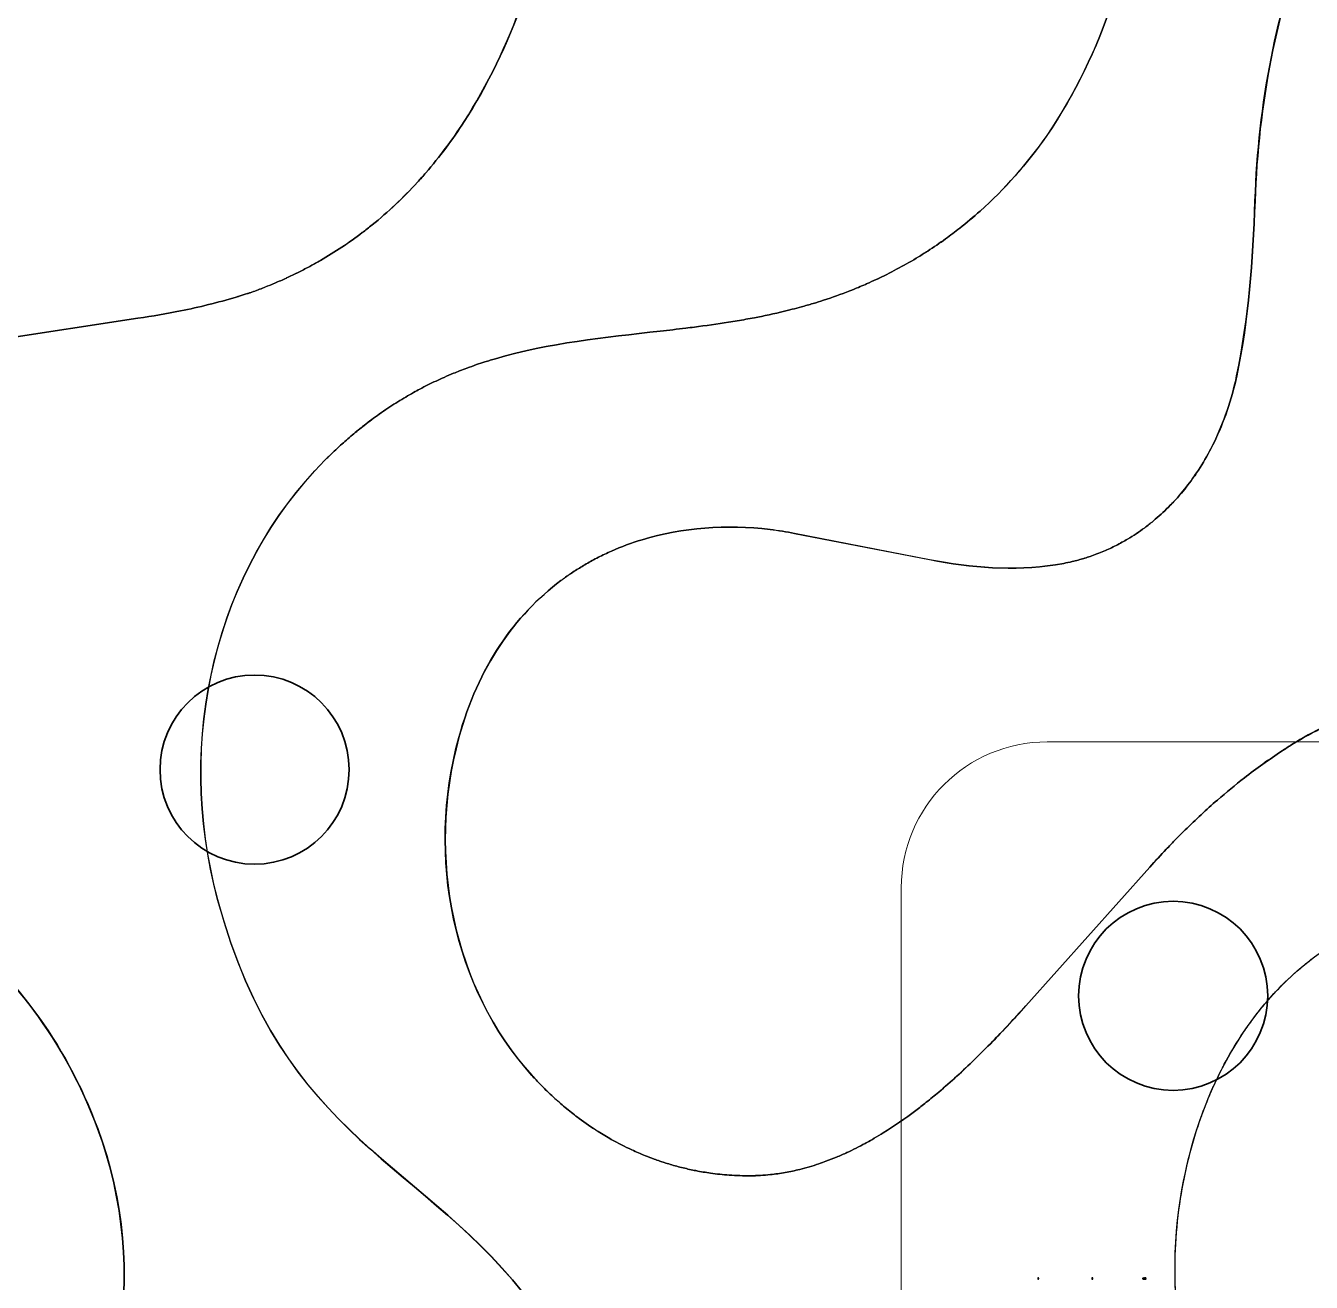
# Model space of a CAD drawing. Header units: millimetres. Extents: x 14 to 1319, y 14 to 743.
# Drawn here: x 911.3 to 1131.6, y 284.3 to 499.6 of the extents above; entities that cross this region are included whole.
import ezdxf

# ---------------------------------------------------------------- set-up
doc = ezdxf.new("R2010")
doc.units = ezdxf.units.MM
doc.layers.add('Layer 1', color=7, linetype='Continuous')

msp = doc.modelspace()

# ---------------------------------------------------------------- linework, layer by layer
at = {"layer": 'Layer 1'}
for p, q in [((1084.8, 285.05), (1084.77, 285.05)), ((1084.77, 285.05), (1084.77, 284.92)), ((1084.77, 284.92), (1084.8, 284.92))]:
    msp.add_line(p, q, dxfattribs=at)
at = {"layer": 'Layer 1', "color": 250, "lineweight": 35, "true_color": 0x231f20}
for centre in [(950.56, 372.16), (950.56, 372.16), (1107.93, 333.41)]:
    msp.add_circle(centre, 16.2, dxfattribs=at)
at = {"layer": 'Layer 1'}
for points, degree in [([(1121.95, 469.61), (1122.51, 486.22), (1125.58, 502.08), (1131.38, 517.49)], 3), ([(1131.39, 517.49), (1125.6, 502.06), (1122.53, 486.2), (1121.96, 469.6)], 3), ([(1097.61, 504), (1094.83, 495.51), (1091.07, 487.9), (1086.3, 480.79)], 3), ([(1086.32, 480.79), (1091.09, 487.9), (1094.85, 495.51), (1097.62, 504)], 3), ([(1086.3, 480.79), (1082.86, 475.91), (1079.03, 471.61), (1074.86, 467.85)], 3), ([(1074.86, 467.85), (1079.04, 471.59), (1082.88, 475.89), (1086.32, 480.79)], 3), ([(979.89, 474.41), (979.44, 473.86), (978.96, 473.33), (978.46, 472.8)], 3), ([(978.46, 472.8), (976.05, 470.14), (973.46, 467.69), (970.68, 465.47)], 3), ([(1074.86, 467.85), (1074.86, 467.85), (1074.85, 467.85), (1074.85, 467.85)], 3), ([(1074.85, 467.85), (1074.85, 467.85), (1074.86, 467.85), (1074.86, 467.85)], 3), ([(970.68, 465.47), (970.13, 465), (969.57, 464.56), (969, 464.15)], 3), ([(958.01, 457.34), (958.64, 457.64), (959.27, 457.96), (959.89, 458.31)], 3), ([(959.89, 458.31), (959.27, 457.96), (958.64, 457.64), (958.01, 457.34)], 3), ([(959.89, 458.31), (959.99, 458.35), (960.08, 458.4), (960.18, 458.47)], 3), ([(960.18, 458.47), (960.08, 458.4), (959.99, 458.35), (959.89, 458.31)], 3), ([(961.85, 459.4), (961.3, 459.07), (960.74, 458.76), (960.18, 458.47)], 3), ([(956.01, 456.38), (955.35, 456.07), (954.68, 455.77), (954.01, 455.5)], 3), ([(956.01, 456.38), (956.02, 456.38), (956.04, 456.38), (956.05, 456.4)], 3), ([(956.05, 456.4), (956.04, 456.38), (956.02, 456.38), (956.01, 456.38)], 3), ([(956.05, 456.4), (956.71, 456.71), (957.37, 457.02), (958.01, 457.34)], 3), ([(958.01, 457.34), (957.36, 457), (956.71, 456.69), (956.05, 456.4)], 3), ([(1057.48, 456.32), (1056.94, 456.07), (1056.39, 455.82), (1055.84, 455.57)], 3), ([(1055.84, 455.57), (1056.39, 455.82), (1056.94, 456.07), (1057.48, 456.32)], 3), ([(1057.56, 456.36), (1057.53, 456.34), (1057.51, 456.33), (1057.48, 456.32)], 3), ([(1057.48, 456.32), (1057.51, 456.33), (1057.53, 456.34), (1057.56, 456.36)], 3), ([(947.92, 453.27), (948.39, 453.4), (948.85, 453.55), (949.32, 453.71)], 3), ([(949.32, 453.71), (948.85, 453.55), (948.39, 453.4), (947.92, 453.27)], 3), ([(949.32, 453.71), (949.49, 453.75), (949.65, 453.81), (949.82, 453.87)], 3), ([(949.82, 453.87), (949.65, 453.81), (949.49, 453.75), (949.32, 453.71)], 3), ([(949.84, 453.87), (949.83, 453.87), (949.83, 453.87), (949.82, 453.87)], 3), ([(951.94, 454.66), (951.25, 454.38), (950.55, 454.12), (949.84, 453.87)], 3), ([(954.01, 455.5), (953.33, 455.2), (952.64, 454.92), (951.94, 454.66)], 3), ([(1054.02, 454.78), (1054.42, 454.95), (1054.82, 455.11), (1055.21, 455.29)], 3), ([(1055.21, 455.29), (1055.42, 455.38), (1055.63, 455.47), (1055.84, 455.57)], 3), ([(942.65, 451.82), (942.65, 451.82), (942.65, 451.82), (942.66, 451.82)], 3), ([(942.66, 451.82), (942.65, 451.82), (942.65, 451.82), (942.65, 451.82)], 3), ([(942.66, 451.82), (944.24, 452.21), (945.83, 452.64), (947.42, 453.12)], 3), ([(947.42, 453.12), (945.83, 452.64), (944.24, 452.21), (942.66, 451.82)], 3), ([(947.42, 453.12), (947.59, 453.16), (947.76, 453.21), (947.92, 453.27)], 3), ([(947.92, 453.27), (947.76, 453.21), (947.59, 453.16), (947.42, 453.12)], 3), ([(906.71, 445.84), (906.71, 445.84), (930.58, 449.48), (930.58, 449.48)], 3), ([(930.58, 449.48), (930.58, 449.48), (906.71, 445.84), (906.71, 445.84)], 3), ([(1036.2, 449.58), (1035.21, 449.39), (1034.23, 449.21), (1033.24, 449.05)], 3), ([(1033.24, 449.05), (1034.23, 449.21), (1035.21, 449.39), (1036.2, 449.58)], 3), ([(1044.23, 451.44), (1043.71, 451.29), (1043.19, 451.16), (1042.67, 451.02)], 3), ([(1042.67, 451.02), (1043.19, 451.16), (1043.71, 451.29), (1044.23, 451.44)], 3), ([(1025.9, 447.98), (1025.41, 447.91), (1024.92, 447.85), (1024.43, 447.79)], 3), ([(1024.43, 447.79), (1024.92, 447.85), (1025.41, 447.91), (1025.9, 447.98)], 3), ([(986.94, 440.95), (986.52, 440.8), (986.11, 440.64), (985.69, 440.47)], 3), ([(985.69, 440.47), (986.11, 440.64), (986.52, 440.8), (986.94, 440.95)], 3), ([(990.91, 442.29), (990.61, 442.2), (990.3, 442.1), (990, 442)], 3), ([(990, 442), (990.3, 442.1), (990.61, 442.2), (990.91, 442.29)], 3), ([(985.69, 440.47), (985.35, 440.34), (985.01, 440.2), (984.66, 440.06)], 3), ([(984.66, 440.06), (985.01, 440.2), (985.35, 440.34), (985.69, 440.47)], 3), ([(977.8, 436.76), (977.68, 436.7), (977.55, 436.62), (977.42, 436.55)], 3), ([(977.42, 436.55), (977.55, 436.62), (977.68, 436.7), (977.8, 436.76)], 3), ([(978.88, 437.35), (978.52, 437.16), (978.16, 436.97), (977.8, 436.76)], 3), ([(977.8, 436.76), (978.16, 436.97), (978.52, 437.16), (978.88, 437.35)], 3), ([(973.4, 434.08), (972.91, 433.75), (972.42, 433.41), (971.93, 433.07)], 3), ([(971.93, 433.07), (972.42, 433.41), (972.91, 433.75), (973.4, 434.08)], 3), ([(974.77, 434.96), (974.31, 434.68), (973.86, 434.38), (973.4, 434.08)], 3), ([(973.4, 434.08), (973.86, 434.38), (974.31, 434.68), (974.77, 434.96)], 3), ([(971.93, 433.07), (971.06, 432.46), (970.19, 431.82), (969.33, 431.13)], 3), ([(965.29, 427.72), (964.93, 427.38), (964.56, 427.04), (964.19, 426.7)], 3), ([(964.19, 426.7), (964.56, 427.04), (964.93, 427.38), (965.29, 427.72)], 3), ([(964.19, 426.7), (964.11, 426.62), (964.03, 426.54), (963.95, 426.47)], 3), ([(963.95, 426.47), (964.03, 426.54), (964.11, 426.62), (964.19, 426.7)], 3), ([(1111.95, 423.02), (1111.74, 422.68), (1111.51, 422.35), (1111.26, 422.02)], 3), ([(1111.26, 422.02), (1111.49, 422.35), (1111.72, 422.69), (1111.95, 423.02)], 3), ([(1111.26, 422.02), (1110.57, 421.03), (1109.83, 420.09), (1109.04, 419.19)], 3), ([(1109.04, 419.19), (1109.81, 420.09), (1110.55, 421.04), (1111.26, 422.02)], 3), ([(1109.04, 419.19), (1108.79, 418.88), (1108.53, 418.59), (1108.25, 418.3)], 3), ([(1107.44, 417.44), (1106.62, 416.59), (1105.76, 415.79), (1104.87, 415.05)], 3), ([(1104.87, 415.05), (1105.76, 415.8), (1106.62, 416.6), (1107.44, 417.44)], 3), ([(1108.25, 418.3), (1107.99, 418), (1107.72, 417.72), (1107.44, 417.44)], 3), ([(1103.83, 414.2), (1103.58, 413.99), (1103.32, 413.79), (1103.06, 413.61)], 3), ([(1104.12, 414.42), (1104.03, 414.34), (1103.93, 414.26), (1103.83, 414.2)], 3), ([(1103.83, 414.2), (1103.93, 414.26), (1104.03, 414.34), (1104.12, 414.42)], 3), ([(1104.87, 415.05), (1104.62, 414.82), (1104.37, 414.62), (1104.12, 414.42)], 3), ([(1104.12, 414.42), (1104.37, 414.63), (1104.63, 414.84), (1104.87, 415.05)], 3), ([(1043.06, 412.64), (1043.06, 412.64), (1066.19, 408.14), (1066.19, 408.14)], 3), ([(1066.21, 408.13), (1066.21, 408.13), (1043.08, 412.63), (1043.08, 412.63)], 3), ([(1097.12, 410.06), (1096.77, 409.89), (1096.42, 409.74), (1096.07, 409.59)], 3), ([(1096.07, 409.59), (1096.42, 409.74), (1096.77, 409.89), (1097.12, 410.06)], 3), ([(1098.16, 410.57), (1097.82, 410.39), (1097.47, 410.22), (1097.12, 410.06)], 3), ([(1097.12, 410.06), (1097.47, 410.22), (1097.82, 410.39), (1098.16, 410.57)], 3), ([(1099.16, 411.1), (1098.83, 410.91), (1098.5, 410.73), (1098.16, 410.57)], 3), ([(1098.16, 410.57), (1098.5, 410.74), (1098.83, 410.92), (1099.16, 411.1)], 3), ([(1099.22, 411.13), (1099.2, 411.11), (1099.18, 411.1), (1099.16, 411.1)], 3), ([(1099.16, 411.1), (1099.18, 411.1), (1099.2, 411.11), (1099.22, 411.13)], 3), ([(1008.38, 407.96), (1008.37, 407.96), (1008.37, 407.96), (1008.37, 407.96)], 3), ([(1008.37, 407.96), (1008.37, 407.96), (1008.37, 407.96), (1008.38, 407.96)], 3), ([(1010.56, 409.08), (1009.82, 408.72), (1009.09, 408.35), (1008.38, 407.96)], 3), ([(1008.38, 407.96), (1009.09, 408.35), (1009.82, 408.72), (1010.56, 409.08)], 3), ([(1090.62, 407.8), (1090.15, 407.68), (1089.68, 407.58), (1089.2, 407.49)], 3), ([(1090.63, 407.8), (1090.63, 407.79), (1090.63, 407.79), (1090.62, 407.8)], 3), ([(1090.62, 407.8), (1090.63, 407.79), (1090.63, 407.79), (1090.63, 407.8)], 3), ([(1091.68, 408.07), (1091.33, 407.97), (1090.98, 407.88), (1090.63, 407.8)], 3), ([(1090.63, 407.8), (1090.98, 407.88), (1091.33, 407.97), (1091.68, 408.07)], 3), ([(1092.64, 408.35), (1092.32, 408.24), (1092, 408.15), (1091.68, 408.07)], 3), ([(1091.68, 408.07), (1092, 408.16), (1092.32, 408.25), (1092.64, 408.35)], 3), ([(1092.81, 408.4), (1092.76, 408.37), (1092.7, 408.36), (1092.64, 408.35)], 3), ([(1092.64, 408.35), (1092.7, 408.36), (1092.76, 408.37), (1092.81, 408.4)], 3), ([(1093.71, 408.69), (1093.41, 408.58), (1093.11, 408.49), (1092.81, 408.4)], 3), ([(1092.81, 408.4), (1093.11, 408.49), (1093.41, 408.58), (1093.71, 408.69)], 3), ([(1108.17, 360.01), (1108.77, 360.62), (1109.37, 361.22), (1109.97, 361.82)], 3), ([(1109.97, 361.82), (1109.37, 361.22), (1108.77, 360.62), (1108.17, 360.01)], 3), ([(1106.75, 358.52), (1107.23, 359.02), (1107.71, 359.52), (1108.17, 360.01)], 3), ([(1108.17, 360.01), (1107.71, 359.52), (1107.23, 359.02), (1106.75, 358.52)], 3), ([(1106.75, 358.52), (1105.8, 357.53), (1104.86, 356.51), (1103.94, 355.48)], 3), ([(1103.95, 355.47), (1104.88, 356.51), (1105.81, 357.52), (1106.75, 358.52)], 3), ([(1103.94, 355.48), (1103.94, 355.48), (1082.69, 331.72), (1082.69, 331.72)], 3), ([(1082.71, 331.71), (1082.71, 331.71), (1103.95, 355.47), (1103.95, 355.47)], 3), ([(1124.75, 333.29), (1124.94, 333.51), (1125.14, 333.73), (1125.34, 333.94)], 3), ([(1125.34, 333.94), (1125.53, 334.16), (1125.74, 334.37), (1125.95, 334.58)], 3), ([(1067.77, 316.92), (1069.88, 318.69), (1071.92, 320.56), (1073.9, 322.5)], 3), ([(1073.9, 322.5), (1071.92, 320.58), (1069.87, 318.71), (1067.77, 316.92)], 3), ([(1073.9, 322.5), (1073.91, 322.49), (1073.91, 322.49), (1073.91, 322.5)], 3), ([(1073.91, 322.5), (1073.91, 322.49), (1073.91, 322.49), (1073.9, 322.5)], 3), ([(1116.38, 321.07), (1116.58, 321.48), (1116.8, 321.88), (1117.01, 322.27)], 3), ([(1114.94, 318.12), (1115.39, 319.12), (1115.87, 320.11), (1116.38, 321.07)], 3), ([(1000.97, 316.79), (1000.48, 317.27), (999.99, 317.75), (999.51, 318.25)], 3), ([(1114.49, 317.1), (1114.5, 317.15), (1114.53, 317.2), (1114.55, 317.25)], 3), ([(1114.55, 317.25), (1114.68, 317.55), (1114.8, 317.83), (1114.94, 318.12)], 3), ([(1065.63, 315.17), (1065.63, 315.17), (1065.64, 315.17), (1065.64, 315.17)], 3), ([(1065.64, 315.17), (1065.64, 315.17), (1065.63, 315.17), (1065.63, 315.17)], 3), ([(1065.64, 315.17), (1066.36, 315.74), (1067.06, 316.33), (1067.77, 316.92)], 3), ([(1067.77, 316.92), (1067.06, 316.33), (1066.36, 315.74), (1065.64, 315.17)], 3), ([(1004.02, 314.08), (1004.03, 314.08), (1004.03, 314.08), (1004.04, 314.07)], 3), ([(1004.04, 314.07), (1004.03, 314.08), (1004.03, 314.08), (1004.02, 314.08)], 3), ([(1004.04, 314.07), (1004.39, 313.78), (1004.74, 313.5), (1005.09, 313.23)], 3), ([(1005.09, 313.23), (1004.74, 313.5), (1004.39, 313.78), (1004.04, 314.07)], 3), ([(1005.09, 313.23), (1005.44, 312.95), (1005.8, 312.68), (1006.16, 312.41)], 3), ([(1006.16, 312.41), (1005.8, 312.67), (1005.44, 312.94), (1005.09, 313.23)], 3), ([(1009.44, 310.16), (1008.32, 310.85), (1007.23, 311.6), (1006.16, 312.41)], 3), ([(1111.88, 310.15), (1112.05, 310.67), (1112.22, 311.2), (1112.4, 311.72)], 3), ([(1052.05, 306.56), (1052.05, 306.56), (1052.06, 306.56), (1052.06, 306.56)], 3), ([(1052.06, 306.56), (1052.06, 306.56), (1052.05, 306.56), (1052.05, 306.56)], 3), ([(1052.06, 306.56), (1053.11, 307.04), (1054.15, 307.57), (1055.18, 308.14)], 3), ([(1055.18, 308.14), (1054.15, 307.58), (1053.11, 307.06), (1052.06, 306.56)], 3), ([(1055.18, 308.14), (1055.28, 308.18), (1055.37, 308.23), (1055.46, 308.29)], 3), ([(1055.46, 308.29), (1055.37, 308.23), (1055.28, 308.18), (1055.18, 308.14)], 3), ([(1110.53, 305.32), (1110.67, 305.86), (1110.81, 306.41), (1110.95, 306.95)], 3), ([(1019, 305.44), (1018.51, 305.62), (1018.01, 305.81), (1017.53, 306.01)], 3), ([(1019, 305.44), (1019.32, 305.33), (1019.65, 305.21), (1019.98, 305.1)], 3), ([(1019.98, 305.1), (1019.65, 305.21), (1019.32, 305.33), (1019, 305.44)], 3), ([(1019.98, 305.1), (1020.23, 305.01), (1020.48, 304.93), (1020.74, 304.85)], 3), ([(1020.74, 304.85), (1020.48, 304.93), (1020.23, 305.01), (1019.98, 305.1)], 3), ([(1038.92, 302.78), (1038.93, 302.77), (1038.93, 302.77), (1038.94, 302.78)], 3), ([(1038.94, 302.78), (1038.93, 302.77), (1038.93, 302.77), (1038.92, 302.78)], 3), ([(1041.47, 303.14), (1042.3, 303.28), (1043.13, 303.46), (1043.95, 303.67)], 3), ([(1043.95, 303.67), (1043.13, 303.47), (1042.3, 303.3), (1041.47, 303.14)], 3), ([(1043.95, 303.67), (1043.95, 303.67), (1043.96, 303.67), (1043.97, 303.67)], 3), ([(1043.97, 303.67), (1043.96, 303.67), (1043.95, 303.67), (1043.95, 303.67)], 3), ([(1084.73, 285.06), (1084.73, 284.92)], 1), ([(1084.81, 285.08), (1084.76, 285.08)], 1), ([(1084.76, 284.89), (1084.81, 284.89)], 1), ([(1094, 285.06), (1094, 284.91)], 1), ([(1094.09, 285.08), (1094.03, 285.08)], 1), ([(1094.08, 285.05), (1094.04, 285.05)], 1), ([(1094.04, 285.05), (1094.04, 285)], 1), ([(1094.04, 285), (1094.08, 285)], 1), ([(1094.04, 284.91), (1094.04, 284.97)], 1), ([(1094.04, 284.97), (1094.06, 284.97)], 1), ([(1094.1, 284.94), (1094.12, 284.91)], 1), ([(1102.71, 285.06), (1102.71, 284.97)], 1), ([(1102.75, 284.97), (1102.75, 285.06)], 1), ([(1102.84, 285.06), (1102.84, 284.97)], 1), ([(1102.88, 284.97), (1102.88, 285.06)], 1), ([(1102.92, 285.06), (1102.92, 284.91)], 1), ([(1102.96, 285.08), (1102.94, 285.08)], 1), ([(1102.96, 284.91), (1102.96, 285.04)], 1), ([(1102.96, 285.04), (1102.99, 284.92)], 1), ([(1103.01, 284.95), (1102.98, 285.06)], 1), ([(1103.04, 285.06), (1103.01, 284.95)], 1), ([(1103.04, 284.92), (1103.07, 285.04)], 1), ([(1103.08, 285.08), (1103.07, 285.08)], 1), ([(1103.07, 285.04), (1103.07, 284.91)], 1), ([(1103.11, 284.91), (1103.11, 285.06)], 1)]:
    msp.add_open_spline(points, degree=degree, dxfattribs=at)
for points, degree, knots in [([(960.18, 458.47), (960.74, 458.77), (961.3, 459.08), (961.85, 459.4), (963.1, 460.12), (964.32, 460.88), (965.51, 461.67), (966.7, 462.47), (967.86, 463.29), (969, 464.15), (969.57, 464.58), (970.13, 465.02), (970.68, 465.47), (973.45, 467.71), (976.04, 470.15), (978.46, 472.8), (978.94, 473.33), (979.42, 473.87), (979.89, 474.41), (982.24, 477.14), (984.42, 480.06), (986.44, 483.17), (990.47, 489.4), (993.83, 496.37), (996.57, 504)], 3, [320, 320, 320, 320, 321, 321, 321, 322, 322, 322, 323, 323, 323, 324, 324, 324, 325, 325, 325, 326, 326, 326, 327, 327, 327, 328, 328, 328, 328]), ([(996.58, 504), (993.85, 496.36), (990.49, 489.39), (986.44, 483.17), (984.45, 480.06), (982.27, 477.14), (979.89, 474.41)], 3, [4, 4, 4, 4, 5, 5, 5, 6, 6, 6, 6]), ([(1111.95, 423.02), (1112.74, 424.21), (1113.49, 425.44), (1114.18, 426.73), (1114.44, 427.21), (1114.69, 427.7), (1114.93, 428.2), (1116.61, 431.68), (1117.93, 435.5), (1118.81, 439.61), (1120.86, 449.52), (1121.59, 459.23), (1121.95, 469.61)], 3, [145, 145, 145, 145, 146, 146, 146, 147, 147, 147, 148, 148, 148, 149, 149, 149, 149]), ([(1121.96, 469.6), (1121.6, 459.22), (1120.87, 449.5), (1118.83, 439.6), (1117.95, 435.5), (1116.63, 431.68), (1114.93, 428.2), (1114.69, 427.7), (1114.44, 427.21), (1114.18, 426.73), (1113.49, 425.44), (1112.74, 424.21), (1111.95, 423.02)], 3, [34, 34, 34, 34, 35, 35, 35, 36, 36, 36, 37, 37, 37, 38, 38, 38, 38]), ([(1074.85, 467.85), (1073.71, 466.84), (1072.55, 465.86), (1071.36, 464.91), (1070.56, 464.28), (1069.76, 463.68), (1068.94, 463.09), (1067.94, 462.37), (1066.92, 461.67), (1065.88, 461), (1065.37, 460.67), (1064.84, 460.34), (1064.32, 460.02), (1063.22, 459.34), (1062.11, 458.7), (1060.98, 458.1), (1059.86, 457.49), (1058.72, 456.91), (1057.56, 456.36)], 3, [158, 158, 158, 158, 159, 159, 159, 160, 160, 160, 161, 161, 161, 162, 162, 162, 163, 163, 163, 164, 164, 164, 164]), ([(1057.56, 456.36), (1058.72, 456.91), (1059.86, 457.49), (1060.98, 458.1), (1062.11, 458.7), (1063.22, 459.34), (1064.32, 460.02), (1064.84, 460.34), (1065.37, 460.67), (1065.88, 461), (1066.92, 461.66), (1067.94, 462.36), (1068.94, 463.09), (1069.76, 463.68), (1070.56, 464.28), (1071.36, 464.91), (1072.55, 465.84), (1073.71, 466.82), (1074.85, 467.85)], 3, [493, 493, 493, 493, 494, 494, 494, 495, 495, 495, 496, 496, 496, 497, 497, 497, 498, 498, 498, 499, 499, 499, 499]), ([(969, 464.15), (967.87, 463.27), (966.7, 462.45), (965.51, 461.67), (964.32, 460.86), (963.1, 460.11), (961.85, 459.4)], 3, [9, 9, 9, 9, 10, 10, 10, 11, 11, 11, 11]), ([(949.82, 453.87), (950.53, 454.12), (951.24, 454.38), (951.94, 454.66), (952.63, 454.93), (953.32, 455.21), (954.01, 455.5), (954.68, 455.77), (955.35, 456.07), (956.01, 456.38)], 3, [313, 313, 313, 313, 314, 314, 314, 315, 315, 315, 316, 316, 316, 316]), ([(1055.84, 455.57), (1055.63, 455.47), (1055.42, 455.38), (1055.21, 455.29), (1054.81, 455.12), (1054.41, 454.95), (1054, 454.78), (1053.51, 454.57), (1053.01, 454.37), (1052.52, 454.18), (1051.02, 453.59), (1049.53, 453.06), (1048.04, 452.58)], 3, [166, 166, 166, 166, 167, 167, 167, 168, 168, 168, 169, 169, 169, 170, 170, 170, 170]), ([(1048.04, 452.58), (1049.53, 453.06), (1051.02, 453.59), (1052.52, 454.18), (1053.02, 454.37), (1053.52, 454.57), (1054.02, 454.78)], 3, [487, 487, 487, 487, 488, 488, 488, 489, 489, 489, 489]), ([(930.58, 449.48), (933.06, 449.86), (935.48, 450.27), (937.87, 450.76), (939.47, 451.07), (941.06, 451.42), (942.65, 451.82)], 3, [306, 306, 306, 306, 307, 307, 307, 308, 308, 308, 308]), ([(942.65, 451.82), (941.06, 451.42), (939.47, 451.07), (937.87, 450.76), (935.48, 450.27), (933.06, 449.86), (930.58, 449.48)], 3, [25, 25, 25, 25, 26, 26, 26, 27, 27, 27, 27]), ([(1048.04, 452.58), (1047.44, 452.39), (1046.85, 452.2), (1046.25, 452.02), (1045.58, 451.81), (1044.9, 451.62), (1044.23, 451.44)], 3, [170, 170, 170, 170, 171, 171, 171, 172, 172, 172, 172]), ([(1044.23, 451.44), (1044.9, 451.62), (1045.58, 451.81), (1046.25, 452.02), (1046.85, 452.2), (1047.44, 452.39), (1048.04, 452.58)], 3, [485, 485, 485, 485, 486, 486, 486, 487, 487, 487, 487]), ([(1042.67, 451.02), (1040.9, 450.57), (1039.14, 450.17), (1037.39, 449.81), (1036.99, 449.73), (1036.59, 449.66), (1036.2, 449.58)], 3, [173, 173, 173, 173, 174, 174, 174, 175, 175, 175, 175]), ([(1036.2, 449.58), (1036.59, 449.66), (1036.99, 449.73), (1037.39, 449.81), (1039.14, 450.17), (1040.9, 450.57), (1042.67, 451.02)], 3, [482, 482, 482, 482, 483, 483, 483, 484, 484, 484, 484]), ([(1024.43, 447.79), (1022.97, 447.61), (1021.51, 447.44), (1020.05, 447.28), (1010.49, 446.19), (1001.06, 445.26), (991.83, 442.56), (991.52, 442.47), (991.22, 442.38), (990.91, 442.29)], 3, [179, 179, 179, 179, 180, 180, 180, 181, 181, 181, 182, 182, 182, 182]), ([(990.91, 442.29), (991.22, 442.38), (991.52, 442.47), (991.83, 442.56), (1001.06, 445.26), (1010.49, 446.19), (1020.05, 447.28), (1021.51, 447.44), (1022.97, 447.61), (1024.43, 447.79)], 3, [475, 475, 475, 475, 476, 476, 476, 477, 477, 477, 478, 478, 478, 478]), ([(1033.24, 449.05), (1032.75, 448.97), (1032.26, 448.89), (1031.77, 448.81), (1029.81, 448.5), (1027.85, 448.22), (1025.9, 447.98)], 3, [176, 176, 176, 176, 177, 177, 177, 178, 178, 178, 178]), ([(1025.9, 447.98), (1027.85, 448.22), (1029.81, 448.5), (1031.77, 448.81), (1032.26, 448.89), (1032.75, 448.97), (1033.24, 449.05)], 3, [479, 479, 479, 479, 480, 480, 480, 481, 481, 481, 481]), ([(990, 442), (989.53, 441.85), (989.06, 441.7), (988.6, 441.54), (988.04, 441.35), (987.49, 441.15), (986.94, 440.95)], 3, [183, 183, 183, 183, 184, 184, 184, 185, 185, 185, 185]), ([(986.94, 440.95), (987.49, 441.15), (988.04, 441.35), (988.6, 441.54), (989.06, 441.7), (989.53, 441.85), (990, 442)], 3, [472, 472, 472, 472, 473, 473, 473, 474, 474, 474, 474]), ([(984.66, 440.06), (984.12, 439.84), (983.57, 439.61), (983.02, 439.36), (982.56, 439.16), (982.1, 438.95), (981.64, 438.73), (980.72, 438.3), (979.8, 437.84), (978.88, 437.35)], 3, [187, 187, 187, 187, 188, 188, 188, 189, 189, 189, 190, 190, 190, 190]), ([(978.88, 437.35), (979.8, 437.84), (980.72, 438.3), (981.64, 438.73), (982.1, 438.95), (982.56, 439.16), (983.02, 439.36), (983.57, 439.61), (984.12, 439.84), (984.66, 440.06)], 3, [467, 467, 467, 467, 468, 468, 468, 469, 469, 469, 470, 470, 470, 470]), ([(977.42, 436.55), (976.99, 436.31), (976.56, 436.06), (976.13, 435.8), (975.68, 435.53), (975.22, 435.25), (974.77, 434.96)], 3, [192, 192, 192, 192, 193, 193, 193, 194, 194, 194, 194]), ([(974.77, 434.96), (975.22, 435.25), (975.68, 435.53), (976.13, 435.8), (976.56, 436.06), (976.99, 436.31), (977.42, 436.55)], 3, [463, 463, 463, 463, 464, 464, 464, 465, 465, 465, 465]), ([(965.29, 427.72), (965.96, 428.33), (966.63, 428.92), (967.31, 429.49), (967.98, 430.05), (968.66, 430.6), (969.33, 431.13), (970.19, 431.81), (971.06, 432.45), (971.93, 433.07)], 3, [458, 458, 458, 458, 459, 459, 459, 460, 460, 460, 461, 461, 461, 461]), ([(969.33, 431.13), (968.65, 430.61), (967.98, 430.07), (967.31, 429.49), (966.63, 428.92), (965.96, 428.33), (965.29, 427.72)], 3, [197, 197, 197, 197, 198, 198, 198, 199, 199, 199, 199]), ([(963.95, 426.47), (963.5, 426.05), (963.05, 425.61), (962.6, 425.16), (943.95, 406.46), (936.8, 377.36), (944.2, 349.94), (955.45, 308.27), (979.88, 305.16), (998.25, 280.31), (1006.37, 269.33), (1010.46, 256.15), (1009.88, 241.48), (1008.63, 209.9), (989.77, 176.72), (970.69, 155.5), (949.33, 131.75), (919.46, 113.97), (903.58, 84.45), (895.83, 70.03), (892.69, 53.22), (895.3, 36.41), (895.73, 33.63), (896.35, 30.95), (897.1, 28.35)], 3, [201, 201, 201, 201, 202, 202, 202, 203, 203, 203, 204, 204, 204, 205, 205, 205, 206, 206, 206, 207, 207, 207, 208, 208, 208, 209, 209, 209, 209]), ([(897.12, 28.35), (896.37, 30.95), (895.75, 33.63), (895.32, 36.41), (892.72, 53.22), (895.86, 70.03), (903.61, 84.45), (919.49, 113.97), (949.36, 131.75), (970.71, 155.5), (989.79, 176.72), (1008.66, 209.9), (1009.91, 241.48), (1010.49, 256.15), (1006.4, 269.33), (998.28, 280.31), (979.91, 305.16), (955.47, 308.27), (944.23, 349.94), (936.83, 377.35), (943.98, 406.45), (962.62, 425.16), (963.06, 425.61), (963.51, 426.04), (963.95, 426.47)], 3, [448, 448, 448, 448, 449, 449, 449, 450, 450, 450, 451, 451, 451, 452, 452, 452, 453, 453, 453, 454, 454, 454, 455, 455, 455, 456, 456, 456, 456]), ([(1107.44, 417.44), (1107.71, 417.73), (1107.98, 418.01), (1108.25, 418.3), (1108.52, 418.59), (1108.78, 418.89), (1109.04, 419.19)], 3, [141, 141, 141, 141, 142, 142, 142, 143, 143, 143, 143]), ([(1043.08, 412.63), (1041.68, 412.9), (1040.29, 413.12), (1038.9, 413.29), (1031.37, 414.21), (1023.88, 413.65), (1016.95, 411.55), (1015.15, 411), (1013.39, 410.35), (1011.68, 409.59), (1011.3, 409.42), (1010.93, 409.25), (1010.56, 409.08)], 3, [63, 63, 63, 63, 64, 64, 64, 65, 65, 65, 66, 66, 66, 67, 67, 67, 67]), ([(1010.56, 409.08), (1010.93, 409.25), (1011.3, 409.42), (1011.68, 409.59), (1013.39, 410.35), (1015.15, 411), (1016.95, 411.55), (1023.88, 413.65), (1031.37, 414.21), (1038.9, 413.29), (1040.29, 413.13), (1041.68, 412.91), (1043.06, 412.64)], 3, [116, 116, 116, 116, 117, 117, 117, 118, 118, 118, 119, 119, 119, 120, 120, 120, 120]), ([(1099.22, 411.13), (1099.51, 411.29), (1099.81, 411.46), (1100.1, 411.63), (1101.12, 412.23), (1102.11, 412.89), (1103.06, 413.61), (1103.32, 413.8), (1103.57, 413.99), (1103.83, 414.2)], 3, [135, 135, 135, 135, 136, 136, 136, 137, 137, 137, 138, 138, 138, 138]), ([(1103.06, 413.61), (1102.11, 412.89), (1101.12, 412.23), (1100.1, 411.63), (1099.81, 411.46), (1099.51, 411.29), (1099.22, 411.13)], 3, [46, 46, 46, 46, 47, 47, 47, 48, 48, 48, 48]), ([(999.51, 318.25), (999.02, 318.74), (998.54, 319.25), (998.07, 319.77), (984.6, 334.66), (979.92, 357.16), (985.55, 377.69), (988.86, 389.75), (995.11, 398.63), (1003.05, 404.55), (1003.58, 404.95), (1004.12, 405.33), (1004.66, 405.7), (1005.24, 406.09), (1005.83, 406.47), (1006.43, 406.84), (1007.07, 407.23), (1007.71, 407.6), (1008.37, 407.96)], 3, [108, 108, 108, 108, 109, 109, 109, 110, 110, 110, 111, 111, 111, 112, 112, 112, 113, 113, 113, 114, 114, 114, 114]), ([(1008.37, 407.96), (1007.71, 407.6), (1007.07, 407.23), (1006.43, 406.84), (1005.83, 406.47), (1005.24, 406.09), (1004.66, 405.7), (1004.12, 405.33), (1003.58, 404.94), (1003.05, 404.55), (995.11, 398.59), (988.87, 389.7), (985.57, 377.68), (979.94, 357.16), (984.62, 334.65), (998.09, 319.76), (998.56, 319.25), (999.03, 318.74), (999.51, 318.25), (999.99, 317.75), (1000.48, 317.27), (1000.97, 316.79)], 3, [69, 69, 69, 69, 70, 70, 70, 71, 71, 71, 72, 72, 72, 73, 73, 73, 74, 74, 74, 75, 75, 75, 76, 76, 76, 76]), ([(1066.19, 408.14), (1073.43, 406.73), (1080.52, 406.16), (1087.76, 407.25), (1088.24, 407.32), (1088.72, 407.4), (1089.2, 407.49), (1089.68, 407.58), (1090.15, 407.68), (1090.62, 407.8)], 3, [121, 121, 121, 121, 122, 122, 122, 123, 123, 123, 124, 124, 124, 124]), ([(1089.2, 407.49), (1088.73, 407.39), (1088.25, 407.31), (1087.77, 407.24), (1080.54, 406.15), (1073.45, 406.72), (1066.21, 408.13)], 3, [60, 60, 60, 60, 61, 61, 61, 62, 62, 62, 62]), ([(1096.07, 409.59), (1095.68, 409.42), (1095.28, 409.26), (1094.88, 409.11), (1094.5, 408.96), (1094.11, 408.82), (1093.71, 408.69)], 3, [52, 52, 52, 52, 53, 53, 53, 54, 54, 54, 54]), ([(1093.71, 408.69), (1094.11, 408.82), (1094.5, 408.96), (1094.88, 409.11), (1095.28, 409.26), (1095.68, 409.42), (1096.07, 409.59)], 3, [129, 129, 129, 129, 130, 130, 130, 131, 131, 131, 131]), ([(1109.97, 361.82), (1111.78, 363.6), (1113.62, 365.31), (1115.5, 366.95), (1117.02, 368.25), (1118.56, 369.52), (1120.13, 370.74), (1122.22, 372.36), (1124.37, 373.91), (1126.59, 375.36), (1127.15, 375.73), (1127.71, 376.09), (1128.27, 376.44), (1131.97, 378.77), (1135.76, 380.56), (1139.62, 381.85), (1140.17, 382.03), (1140.73, 382.21), (1141.28, 382.37)], 3, [122, 122, 122, 122, 123, 123, 123, 124, 124, 124, 125, 125, 125, 126, 126, 126, 127, 127, 127, 128, 128, 128, 128]), ([(1141.28, 382.37), (1140.73, 382.21), (1140.17, 382.03), (1139.62, 381.85), (1135.76, 380.58), (1131.97, 378.78), (1128.25, 376.45), (1127.69, 376.1), (1127.14, 375.74), (1126.59, 375.36)], 3, [55, 55, 55, 55, 56, 56, 56, 57, 57, 57, 58, 58, 58, 58]), ([(1126.59, 375.36), (1124.37, 373.92), (1122.22, 372.38), (1120.13, 370.74), (1118.56, 369.52), (1117.02, 368.25), (1115.5, 366.95), (1113.62, 365.31), (1111.78, 363.6), (1109.97, 361.82)], 3, [58, 58, 58, 58, 59, 59, 59, 60, 60, 60, 61, 61, 61, 61]), ([(1194.84, 328.59), (1214.71, 300.8), (1211.54, 259.63), (1187.04, 237.52), (1167.13, 219.55), (1139.12, 222.47), (1122.27, 244.17), (1110.76, 259), (1106.07, 278.8), (1109.19, 298.69), (1111.7, 314.65), (1118.83, 329.13), (1130.22, 338.57), (1150.65, 355.48), (1178.81, 351.01), (1194.83, 328.6)], 3, [0, 0, 0, 0, 1, 1, 1, 2, 2, 2, 3, 3, 3, 4, 4, 4, 5, 5, 5, 5]), ([(910.14, 239.2), (910.49, 239.59), (910.85, 239.97), (911.2, 240.36), (927.88, 258.74), (932.82, 286.12), (923.66, 310.67), (918.11, 325.55), (908.9, 337.86), (897.06, 346.49)], 3, [284, 284, 284, 284, 285, 285, 285, 286, 286, 286, 287, 287, 287, 287]), ([(897.09, 346.49), (908.93, 337.85), (918.14, 325.55), (923.69, 310.67), (932.85, 286.12), (927.91, 258.74), (911.22, 240.36)], 3, [46, 46, 46, 46, 47, 47, 47, 48, 48, 48, 48]), ([(1125.95, 334.58), (1127.3, 335.99), (1128.73, 337.32), (1130.23, 338.56), (1130.75, 338.99), (1131.27, 339.41), (1131.8, 339.82)], 3, [98, 98, 98, 98, 99, 99, 99, 100, 100, 100, 100]), ([(1117.01, 322.27), (1117.94, 323.97), (1118.93, 325.61), (1120, 327.19), (1120.53, 327.97), (1121.08, 328.73), (1121.63, 329.48), (1122.26, 330.33), (1122.91, 331.16), (1123.59, 331.96), (1123.97, 332.41), (1124.36, 332.85), (1124.75, 333.29)], 3, [92, 92, 92, 92, 93, 93, 93, 94, 94, 94, 95, 95, 95, 96, 96, 96, 96]), ([(1082.69, 331.72), (1080.62, 329.4), (1078.45, 327.07), (1076.2, 324.78), (1075.44, 324.01), (1074.68, 323.25), (1073.91, 322.5)], 3, [65, 65, 65, 65, 66, 66, 66, 67, 67, 67, 67]), ([(1073.91, 322.5), (1074.68, 323.25), (1075.44, 324.01), (1076.2, 324.78), (1078.47, 327.06), (1080.64, 329.4), (1082.71, 331.71)], 3, [116, 116, 116, 116, 117, 117, 117, 118, 118, 118, 118]), ([(1000.97, 316.79), (1001.3, 316.48), (1001.65, 316.16), (1001.99, 315.85), (1002.65, 315.24), (1003.33, 314.66), (1004.02, 314.08)], 3, [76, 76, 76, 76, 77, 77, 77, 78, 78, 78, 78]), ([(1004.02, 314.08), (1003.33, 314.64), (1002.65, 315.23), (1001.99, 315.85), (1001.65, 316.16), (1001.3, 316.48), (1000.97, 316.79)], 3, [105, 105, 105, 105, 106, 106, 106, 107, 107, 107, 107]), ([(1055.46, 308.29), (1055.89, 308.52), (1056.31, 308.76), (1056.73, 309.01), (1057.25, 309.31), (1057.76, 309.61), (1058.26, 309.93), (1060.15, 311.11), (1062.01, 312.39), (1063.82, 313.77), (1064.43, 314.22), (1065.03, 314.69), (1065.63, 315.17)], 3, [108, 108, 108, 108, 109, 109, 109, 110, 110, 110, 111, 111, 111, 112, 112, 112, 112]), ([(1065.63, 315.17), (1065.03, 314.69), (1064.43, 314.22), (1063.82, 313.77), (1062.01, 312.4), (1060.15, 311.11), (1058.26, 309.93), (1057.76, 309.61), (1057.25, 309.31), (1056.73, 309.01), (1056.31, 308.76), (1055.89, 308.52), (1055.46, 308.29)], 3, [71, 71, 71, 71, 72, 72, 72, 73, 73, 73, 74, 74, 74, 75, 75, 75, 75]), ([(1112.4, 311.72), (1112.55, 312.19), (1112.72, 312.65), (1112.89, 313.11), (1113.23, 314.03), (1113.58, 314.93), (1113.95, 315.83), (1114.12, 316.26), (1114.29, 316.68), (1114.49, 317.1)], 3, [85, 85, 85, 85, 86, 86, 86, 87, 87, 87, 88, 88, 88, 88]), ([(1006.16, 312.41), (1007.23, 311.62), (1008.32, 310.86), (1009.44, 310.16), (1009.81, 309.92), (1010.19, 309.69), (1010.56, 309.47), (1010.93, 309.25), (1011.3, 309.04), (1011.67, 308.82)], 3, [81, 81, 81, 81, 82, 82, 82, 83, 83, 83, 84, 84, 84, 84]), ([(1011.67, 308.82), (1011.3, 309.04), (1010.93, 309.25), (1010.56, 309.47), (1010.18, 309.69), (1009.81, 309.91), (1009.44, 310.16)], 3, [99, 99, 99, 99, 100, 100, 100, 101, 101, 101, 101]), ([(1011.67, 308.82), (1012.82, 308.18), (1013.99, 307.58), (1015.18, 307.03), (1015.96, 306.67), (1016.74, 306.33), (1017.53, 306.01), (1018.01, 305.81), (1018.51, 305.62), (1019, 305.44)], 3, [84, 84, 84, 84, 85, 85, 85, 86, 86, 86, 87, 87, 87, 87]), ([(1017.53, 306.01), (1016.74, 306.32), (1015.95, 306.66), (1015.18, 307.03), (1013.99, 307.58), (1012.82, 308.18), (1011.67, 308.82)], 3, [97, 97, 97, 97, 98, 98, 98, 99, 99, 99, 99]), ([(1110.95, 306.95), (1111.1, 307.48), (1111.25, 308.02), (1111.4, 308.55), (1111.56, 309.09), (1111.72, 309.62), (1111.88, 310.15)], 3, [82, 82, 82, 82, 83, 83, 83, 84, 84, 84, 84]), ([(1043.97, 303.67), (1045.06, 303.94), (1046.15, 304.26), (1047.23, 304.63), (1047.64, 304.77), (1048.04, 304.91), (1048.45, 305.06), (1049.06, 305.29), (1049.66, 305.52), (1050.26, 305.77), (1050.86, 306.02), (1051.46, 306.29), (1052.05, 306.56)], 3, [101, 101, 101, 101, 102, 102, 102, 103, 103, 103, 104, 104, 104, 105, 105, 105, 105]), ([(1052.05, 306.56), (1051.46, 306.29), (1050.86, 306.02), (1050.26, 305.77), (1049.66, 305.52), (1049.06, 305.29), (1048.45, 305.06), (1048.04, 304.91), (1047.64, 304.77), (1047.23, 304.63), (1046.15, 304.27), (1045.07, 303.95), (1043.97, 303.67)], 3, [78, 78, 78, 78, 79, 79, 79, 80, 80, 80, 81, 81, 81, 82, 82, 82, 82]), ([(1020.74, 304.85), (1021.09, 304.74), (1021.44, 304.63), (1021.79, 304.53), (1022.52, 304.31), (1023.25, 304.11), (1023.99, 303.93), (1024.71, 303.76), (1025.43, 303.6), (1026.16, 303.46), (1027, 303.29), (1027.84, 303.15), (1028.69, 303.03), (1029.74, 302.88), (1030.81, 302.77), (1031.88, 302.7), (1033.09, 302.61), (1034.3, 302.57), (1035.52, 302.58), (1036.66, 302.59), (1037.8, 302.65), (1038.92, 302.78)], 3, [89, 89, 89, 89, 90, 90, 90, 91, 91, 91, 92, 92, 92, 93, 93, 93, 94, 94, 94, 95, 95, 95, 96, 96, 96, 96]), ([(1038.92, 302.78), (1037.79, 302.67), (1036.65, 302.6), (1035.5, 302.59), (1034.29, 302.58), (1033.08, 302.62), (1031.88, 302.7), (1030.81, 302.77), (1029.75, 302.89), (1028.69, 303.03), (1027.84, 303.15), (1027, 303.29), (1026.16, 303.46), (1025.43, 303.6), (1024.71, 303.76), (1023.99, 303.93), (1023.25, 304.11), (1022.52, 304.31), (1021.79, 304.53), (1021.44, 304.63), (1021.09, 304.74), (1020.74, 304.85)], 3, [87, 87, 87, 87, 88, 88, 88, 89, 89, 89, 90, 90, 90, 91, 91, 91, 92, 92, 92, 93, 93, 93, 94, 94, 94, 94]), ([(1108.34, 283.18), (1108.1, 288.29), (1108.38, 293.48), (1109.2, 298.68), (1109.56, 300.93), (1110, 303.14), (1110.53, 305.32)], 3, [79, 79, 79, 79, 80, 80, 80, 81, 81, 81, 81]), ([(1038.94, 302.78), (1039.36, 302.83), (1039.78, 302.88), (1040.2, 302.94), (1040.62, 303), (1041.04, 303.07), (1041.47, 303.14)], 3, [97, 97, 97, 97, 98, 98, 98, 99, 99, 99, 99]), ([(1041.47, 303.14), (1041.04, 303.07), (1040.62, 303), (1040.2, 302.94), (1039.78, 302.88), (1039.36, 302.83), (1038.94, 302.78)], 3, [84, 84, 84, 84, 85, 85, 85, 86, 86, 86, 86]), ([(1084.76, 285.08), (1084.75, 285.08), (1084.74, 285.08), (1084.73, 285.07), (1084.73, 285.06)], 2, [-19, -19, -19, -18, -18, -17, -17, -17]), ([(1084.73, 284.92), (1084.73, 284.91), (1084.74, 284.9), (1084.74, 284.89), (1084.74, 284.89), (1084.75, 284.89), (1084.76, 284.89)], 2, [-16, -16, -16, -15, -15, -14, -14, -13, -13, -13]), ([(1084.84, 284.93), (1084.86, 284.94), (1084.86, 284.99), (1084.86, 285.02), (1084.85, 285.03), (1084.84, 285.04), (1084.83, 285.05), (1084.82, 285.05), (1084.8, 285.05)], 2, [6, 6, 6, 7, 7, 8, 8, 9, 9, 10, 10, 10]), ([(1084.8, 284.92), (1084.81, 284.92), (1084.82, 284.92), (1084.83, 284.92), (1084.83, 284.92), (1084.84, 284.92), (1084.84, 284.93)], 2, [3, 3, 3, 4, 4, 5, 5, 6, 6, 6]), ([(1084.81, 284.89), (1084.83, 284.89), (1084.84, 284.89), (1084.85, 284.89), (1084.86, 284.89), (1084.87, 284.9), (1084.87, 284.91), (1084.88, 284.92), (1084.89, 284.93), (1084.9, 284.94), (1084.9, 284.95), (1084.9, 284.97), (1084.9, 284.99), (1084.9, 285.04), (1084.87, 285.07), (1084.86, 285.08), (1084.85, 285.08), (1084.83, 285.08), (1084.81, 285.08)], 2, [-12, -12, -12, -11, -11, -10, -10, -9, -9, -8, -8, -7, -7, -6, -6, -5, -5, -4, -4, -3, -3, -3]), ([(1094.03, 285.08), (1094.02, 285.08), (1094.01, 285.08), (1094, 285.07), (1094, 285.06)], 2, [-12, -12, -12, -11, -11, -10, -10, -10]), ([(1094, 284.91), (1094, 284.9), (1094.01, 284.89), (1094.01, 284.88), (1094.02, 284.88), (1094.03, 284.88), (1094.04, 284.89), (1094.04, 284.9), (1094.04, 284.91)], 2, [-9, -9, -9, -8, -8, -7, -7, -6, -6, -5, -5, -5]), ([(1094.06, 284.97), (1094.07, 284.97), (1094.08, 284.97), (1094.08, 284.97), (1094.09, 284.96), (1094.1, 284.95), (1094.1, 284.94)], 2, [-34, -34, -34, -33, -33, -32, -32, -31, -31, -31]), ([(1094.08, 285), (1094.09, 285), (1094.1, 285), (1094.11, 285), (1094.12, 285.01), (1094.12, 285.02), (1094.12, 285.03), (1094.12, 285.04), (1094.12, 285.04), (1094.12, 285.05), (1094.11, 285.05), (1094.1, 285.05), (1094.08, 285.05)], 2, [3, 3, 3, 4, 4, 5, 5, 6, 6, 7, 7, 8, 8, 9, 9, 9]), ([(1094.13, 285.08), (1094.13, 285.08), (1094.12, 285.08), (1094.11, 285.08), (1094.09, 285.08)], 2, [-15, -15, -15, -14, -14, -13, -13, -13]), ([(1094.11, 284.98), (1094.14, 284.98), (1094.15, 284.99), (1094.16, 285.01), (1094.16, 285.03), (1094.16, 285.04), (1094.16, 285.05), (1094.16, 285.06), (1094.15, 285.07), (1094.14, 285.07), (1094.13, 285.08)], 2, [-20, -20, -20, -19, -19, -18, -18, -17, -17, -16, -16, -15, -15, -15]), ([(1094.12, 284.91), (1094.13, 284.9), (1094.13, 284.89), (1094.13, 284.89), (1094.14, 284.89), (1094.14, 284.88), (1094.15, 284.88), (1094.15, 284.88), (1094.16, 284.89), (1094.16, 284.89), (1094.17, 284.89), (1094.17, 284.9), (1094.17, 284.9), (1094.17, 284.9), (1094.16, 284.91), (1094.16, 284.92), (1094.15, 284.94), (1094.14, 284.95), (1094.13, 284.96), (1094.13, 284.97), (1094.11, 284.98)], 2, [-30, -30, -30, -29, -29, -28, -28, -27, -27, -26, -26, -25, -25, -24, -24, -23, -23, -22, -22, -21, -21, -20, -20, -20]), ([(1102.75, 285.06), (1102.75, 285.08), (1102.75, 285.08), (1102.74, 285.09), (1102.73, 285.09), (1102.72, 285.09), (1102.72, 285.08), (1102.71, 285.08), (1102.71, 285.06)], 2, [-13, -13, -13, -12, -12, -11, -11, -10, -10, -9, -9, -9]), ([(1102.71, 284.97), (1102.71, 284.95), (1102.72, 284.93), (1102.72, 284.91), (1102.73, 284.9), (1102.74, 284.89), (1102.76, 284.89), (1102.78, 284.88), (1102.8, 284.88), (1102.82, 284.88), (1102.83, 284.89), (1102.85, 284.89), (1102.86, 284.9), (1102.87, 284.91), (1102.87, 284.93), (1102.88, 284.95), (1102.88, 284.97)], 2, [-33, -33, -33, -32, -32, -31, -31, -30, -30, -29, -29, -28, -28, -27, -27, -26, -26, -25, -25, -25]), ([(1102.84, 284.97), (1102.84, 284.94), (1102.83, 284.93), (1102.82, 284.92), (1102.79, 284.92), (1102.78, 284.92), (1102.77, 284.92), (1102.76, 284.93), (1102.76, 284.94), (1102.75, 284.95), (1102.75, 284.97)], 2, [-19, -19, -19, -18, -18, -17, -17, -16, -16, -15, -15, -14, -14, -14]), ([(1102.88, 285.06), (1102.88, 285.08), (1102.87, 285.08), (1102.87, 285.09), (1102.86, 285.09), (1102.85, 285.09), (1102.84, 285.08), (1102.84, 285.08), (1102.84, 285.06)], 2, [-24, -24, -24, -23, -23, -22, -22, -21, -21, -20, -20, -20]), ([(1102.94, 285.08), (1102.93, 285.08), (1102.93, 285.08), (1102.92, 285.07), (1102.92, 285.06)], 2, [-16, -16, -16, -15, -15, -14, -14, -14]), ([(1102.92, 284.91), (1102.92, 284.89), (1102.92, 284.89), (1102.93, 284.88), (1102.94, 284.88), (1102.95, 284.88), (1102.95, 284.89), (1102.96, 284.9), (1102.96, 284.91)], 2, [-13, -13, -13, -12, -12, -11, -11, -10, -10, -9, -9, -9]), ([(1102.98, 285.06), (1102.98, 285.07), (1102.98, 285.07), (1102.98, 285.08), (1102.97, 285.08), (1102.97, 285.08), (1102.96, 285.08)], 2, [-20, -20, -20, -19, -19, -18, -18, -17, -17, -17]), ([(1102.99, 284.92), (1102.99, 284.91), (1102.99, 284.9), (1102.99, 284.9), (1102.99, 284.89), (1103, 284.89), (1103, 284.89), (1103.01, 284.88), (1103.01, 284.88), (1103.02, 284.88), (1103.03, 284.89), (1103.03, 284.89), (1103.04, 284.9), (1103.04, 284.9), (1103.04, 284.92)], 2, [-42, -42, -42, -41, -41, -40, -40, -39, -39, -38, -38, -37, -37, -36, -36, -35, -35, -35]), ([(1103.07, 285.08), (1103.06, 285.08), (1103.06, 285.08), (1103.05, 285.08), (1103.05, 285.07), (1103.05, 285.07), (1103.04, 285.06)], 2, [-25, -25, -25, -24, -24, -23, -23, -22, -22, -22]), ([(1103.07, 284.91), (1103.07, 284.9), (1103.08, 284.89), (1103.08, 284.88), (1103.09, 284.88), (1103.1, 284.88), (1103.1, 284.89), (1103.11, 284.9), (1103.11, 284.91)], 2, [-33, -33, -33, -32, -32, -31, -31, -30, -30, -29, -29, -29]), ([(1103.11, 285.06), (1103.11, 285.07), (1103.1, 285.08), (1103.09, 285.08), (1103.08, 285.08)], 2, [-28, -28, -28, -27, -27, -26, -26, -26]), ([(1103.25, 285.04), (1103.26, 285.03), (1103.26, 285.02), (1103.27, 285.02), (1103.27, 285.02), (1103.28, 285.02), (1103.29, 285.03), (1103.29, 285.03), (1103.29, 285.04), (1103.29, 285.05), (1103.29, 285.06), (1103.28, 285.06), (1103.27, 285.07), (1103.26, 285.08), (1103.25, 285.08), (1103.24, 285.09), (1103.22, 285.09), (1103.2, 285.09), (1103.18, 285.08), (1103.16, 285.07), (1103.16, 285.06), (1103.15, 285.05), (1103.15, 285.03), (1103.15, 285.02), (1103.15, 285), (1103.16, 284.99), (1103.18, 284.99), (1103.19, 284.98), (1103.21, 284.97), (1103.23, 284.97), (1103.24, 284.97), (1103.25, 284.96), (1103.25, 284.96), (1103.26, 284.95), (1103.26, 284.94), (1103.26, 284.93), (1103.25, 284.92), (1103.24, 284.91), (1103.22, 284.91), (1103.21, 284.91), (1103.2, 284.92), (1103.19, 284.92), (1103.19, 284.93), (1103.18, 284.93), (1103.18, 284.94), (1103.18, 284.95), (1103.17, 284.96), (1103.17, 284.96), (1103.16, 284.96), (1103.15, 284.96), (1103.15, 284.95), (1103.14, 284.95), (1103.14, 284.94), (1103.14, 284.93), (1103.15, 284.92), (1103.16, 284.9), (1103.17, 284.89), (1103.19, 284.88), (1103.22, 284.88), (1103.24, 284.88), (1103.26, 284.89), (1103.28, 284.9), (1103.29, 284.91), (1103.3, 284.93), (1103.3, 284.95)], 2, [-32, -32, -32, -31, -31, -30, -30, -29, -29, -28, -28, -27, -27, -26, -26, -25, -25, -24, -24, -23, -23, -22, -22, -21, -21, -20, -20, -19, -19, -18, -18, -17, -17, -16, -16, -15, -15, -14, -14, -13, -13, -12, -12, -11, -11, -10, -10, -9, -9, -8, -8, -7, -7, -6, -6, -5, -5, -4, -4, -3, -3, -2, -2, -1, -1, 0, 0, 0]), ([(1103.23, 285.01), (1103.21, 285.01), (1103.21, 285.01), (1103.2, 285.02), (1103.2, 285.02), (1103.19, 285.02), (1103.19, 285.03), (1103.18, 285.03), (1103.18, 285.04), (1103.18, 285.05), (1103.19, 285.05), (1103.2, 285.06), (1103.22, 285.06), (1103.23, 285.06), (1103.24, 285.05), (1103.25, 285.05), (1103.25, 285.04)], 2, [-40, -40, -40, -39, -39, -38, -38, -37, -37, -36, -36, -35, -35, -34, -34, -33, -33, -32, -32, -32]), ([(1103.3, 284.95), (1103.3, 284.96), (1103.29, 284.97), (1103.29, 284.98), (1103.28, 284.99), (1103.27, 285), (1103.26, 285), (1103.24, 285), (1103.23, 285.01)], 2, [-44, -44, -44, -43, -43, -42, -42, -41, -41, -40, -40, -40])]:
    msp.add_open_spline(points, degree=degree, knots=knots, dxfattribs=at)
at = {"layer": 'Layer 1', "color": 250, "lineweight": 9, "true_color": 0x231f20}
for points in [[(1061.35, 351.92), (1061.35, 365.73), (1072.54, 376.92), (1086.35, 376.92)], [(1086.35, 376.92), (1086.35, 376.92), (1233.56, 376.92), (1233.56, 376.92)], [(1061.35, 180.44), (1061.35, 180.44), (1061.35, 351.92), (1061.35, 351.92)]]:
    msp.add_open_spline(points, degree=3, dxfattribs=at)

doc.saveas('drawing.dxf')
